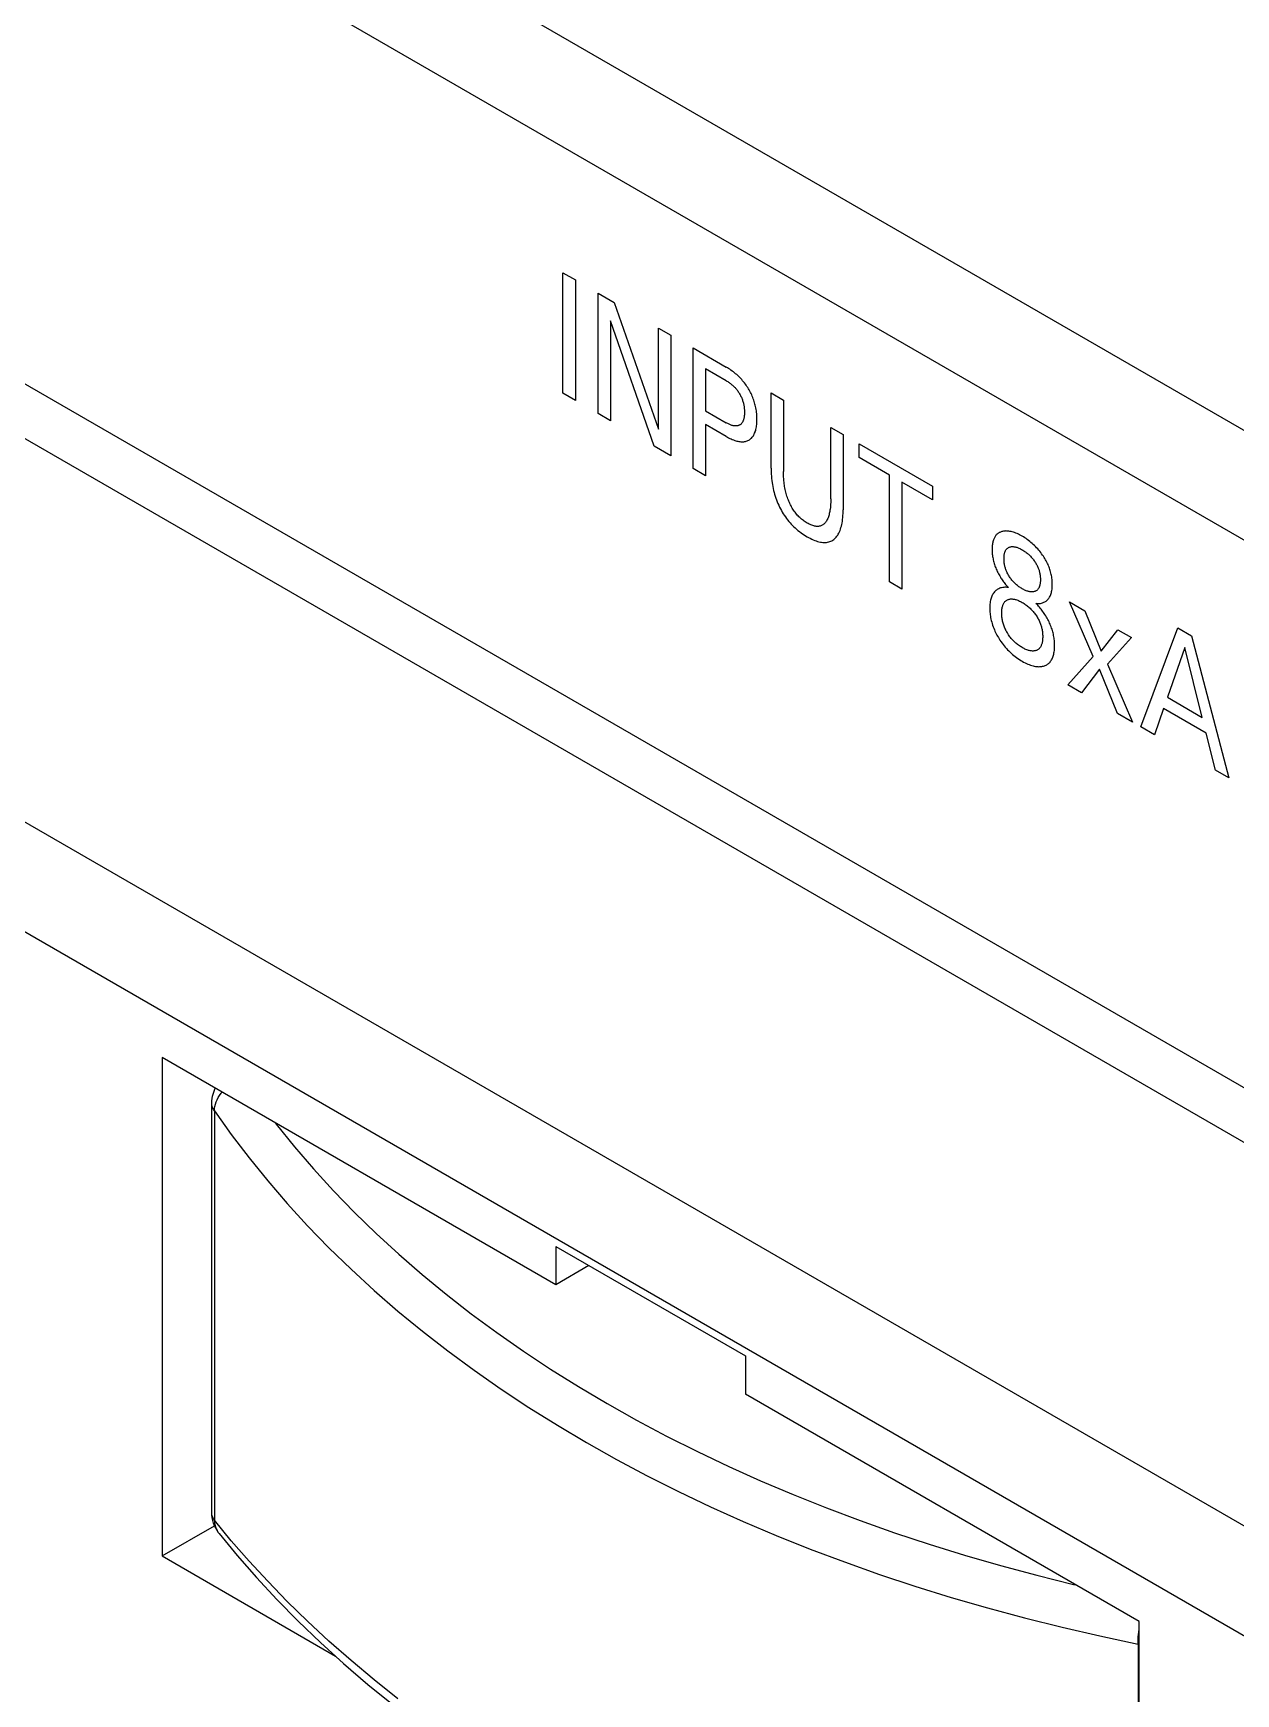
# Model space of a CAD drawing. Extents: x 0 to 420, y 0 to 297.
# Drawn here: x 195.14 to 213.07, y 154.25 to 179 of the extents above; entities that cross this region are included whole.
import ezdxf

# ---------------------------------------------------------------- set-up
doc = ezdxf.new("R2010")
doc.units = 0
doc.header["$LTSCALE"] = 23.1
doc.layers.add('40000_ISO', color=7, linetype='CONTINUOUS')

msp = doc.modelspace()

# ---------------------------------------------------------------- linework, layer by layer
at = {"layer": '40000_ISO', "color": 7, "linetype": 'CONTINUOUS'}
for p, q in [((220.716, 168.734), (171.572, 197.107)), ((220.009, 167.509), (170.865, 195.882)), ((220.009, 159.344), (170.865, 187.717)), ((219.656, 158.732), (170.511, 187.104)), ((165.562, 184.247), (214.706, 155.874)), ((164.855, 183.022), (213.999, 154.649)), ((203.038, 173.633), (203.038, 175.429)), ((203.038, 175.429), (203.224, 175.322)), ((203.224, 175.322), (203.224, 173.526)), ((203.563, 173.33), (203.563, 175.126)), ((203.563, 175.126), (203.804, 174.987)), ((203.804, 174.987), (204.465, 173.099)), ((203.747, 174.713), (203.747, 173.223)), ((204.4, 172.846), (203.747, 174.713)), ((204.465, 173.099), (204.465, 174.606)), ((204.465, 174.606), (204.649, 174.499)), ((204.649, 174.499), (204.649, 172.703)), ((204.981, 172.511), (204.981, 174.308)), ((204.981, 174.308), (205.473, 174.024)), ((205.491, 174.013), (205.473, 174.024)), ((205.166, 173.997), (205.166, 173.371)), ((205.473, 173.82), (205.166, 173.997)), ((205.473, 173.82), (205.484, 173.813)), ((205.484, 173.813), (205.495, 173.807)), ((205.509, 174.002), (205.491, 174.013)), ((205.495, 173.807), (205.505, 173.8)), ((205.505, 173.8), (205.516, 173.792)), ((205.527, 173.99), (205.509, 174.002)), ((205.516, 173.792), (205.527, 173.785)), ((205.544, 173.978), (205.527, 173.99)), ((205.527, 173.785), (205.538, 173.777)), ((205.538, 173.777), (205.548, 173.768)), ((205.562, 173.965), (205.544, 173.978)), ((205.548, 173.768), (205.558, 173.76)), ((205.58, 173.952), (205.562, 173.965)), ((205.598, 173.938), (205.58, 173.952)), ((205.613, 173.925), (205.598, 173.938)), ((205.629, 173.912), (205.613, 173.925)), ((205.645, 173.898), (205.629, 173.912)), ((205.66, 173.883), (205.645, 173.898)), ((205.675, 173.868), (205.66, 173.883)), ((205.69, 173.852), (205.675, 173.868)), ((205.705, 173.836), (205.69, 173.852)), ((205.718, 173.821), (205.705, 173.836)), ((205.732, 173.805), (205.718, 173.821)), ((205.745, 173.788), (205.732, 173.805)), ((205.758, 173.771), (205.745, 173.788)), ((205.77, 173.754), (205.758, 173.771)), ((203.224, 173.526), (203.038, 173.633)), ((205.558, 173.76), (205.567, 173.752)), ((205.567, 173.752), (205.577, 173.744)), ((205.577, 173.744), (205.586, 173.735)), ((205.586, 173.735), (205.595, 173.726)), ((205.595, 173.726), (205.604, 173.717)), ((205.604, 173.717), (205.613, 173.707)), ((205.613, 173.707), (205.621, 173.697)), ((205.621, 173.697), (205.629, 173.688)), ((205.629, 173.688), (205.637, 173.678)), ((205.637, 173.678), (205.644, 173.668)), ((205.644, 173.668), (205.652, 173.657)), ((205.652, 173.657), (205.659, 173.647)), ((205.659, 173.647), (205.666, 173.636)), ((205.666, 173.636), (205.673, 173.624)), ((205.673, 173.624), (205.68, 173.611)), ((205.68, 173.611), (205.687, 173.599)), ((205.687, 173.599), (205.693, 173.586)), ((205.693, 173.586), (205.699, 173.574)), ((205.699, 173.574), (205.705, 173.561)), ((205.705, 173.561), (205.71, 173.548)), ((205.71, 173.548), (205.714, 173.536)), ((205.714, 173.536), (205.718, 173.524)), ((205.718, 173.524), (205.722, 173.512)), ((205.782, 173.736), (205.77, 173.754)), ((205.794, 173.718), (205.782, 173.736)), ((205.805, 173.701), (205.794, 173.718)), ((205.816, 173.683), (205.805, 173.701)), ((205.826, 173.665), (205.816, 173.683)), ((205.836, 173.646), (205.826, 173.665)), ((205.845, 173.628), (205.836, 173.646)), ((205.854, 173.609), (205.845, 173.628)), ((205.862, 173.591), (205.854, 173.609)), ((205.87, 173.572), (205.862, 173.591)), ((205.877, 173.552), (205.87, 173.572)), ((205.884, 173.532), (205.877, 173.552)), ((205.891, 173.512), (205.884, 173.532)), ((206.141, 172.518), (206.141, 173.638)), ((206.141, 173.638), (206.327, 173.531)), ((206.327, 173.531), (206.327, 172.465)), ((203.747, 173.223), (203.563, 173.33)), ((205.166, 173.371), (205.473, 173.193)), ((205.722, 173.512), (205.726, 173.5)), ((205.726, 173.5), (205.729, 173.488)), ((205.729, 173.488), (205.732, 173.476)), ((205.732, 173.476), (205.734, 173.465)), ((205.734, 173.465), (205.736, 173.453)), ((205.736, 173.453), (205.739, 173.44)), ((205.739, 173.272), (205.737, 173.26)), ((205.739, 173.44), (205.74, 173.427)), ((205.741, 173.285), (205.739, 173.272)), ((205.74, 173.427), (205.742, 173.414)), ((205.743, 173.298), (205.741, 173.285)), ((205.742, 173.414), (205.743, 173.401)), ((205.743, 173.401), (205.744, 173.389)), ((205.744, 173.311), (205.743, 173.298)), ((205.744, 173.389), (205.745, 173.376)), ((205.745, 173.324), (205.744, 173.311)), ((205.745, 173.376), (205.745, 173.364)), ((205.745, 173.364), (205.745, 173.352)), ((205.745, 173.352), (205.745, 173.338)), ((205.745, 173.338), (205.745, 173.324)), ((205.897, 173.493), (205.891, 173.512)), ((205.902, 173.473), (205.897, 173.493)), ((205.907, 173.454), (205.902, 173.473)), ((205.911, 173.434), (205.907, 173.454)), ((205.915, 173.415), (205.911, 173.434)), ((205.919, 173.393), (205.915, 173.415)), ((205.922, 173.372), (205.919, 173.393)), ((205.925, 173.35), (205.922, 173.372)), ((205.927, 173.329), (205.925, 173.35)), ((205.928, 173.309), (205.927, 173.329)), ((205.93, 173.288), (205.928, 173.309)), ((205.93, 173.268), (205.93, 173.288)), ((205.166, 173.167), (205.166, 172.404)), ((205.473, 172.99), (205.166, 173.167)), ((205.484, 173.187), (205.473, 173.193)), ((205.495, 173.181), (205.484, 173.187)), ((205.506, 173.176), (205.495, 173.181)), ((205.516, 173.171), (205.506, 173.176)), ((205.527, 173.166), (205.516, 173.171)), ((205.538, 173.162), (205.527, 173.166)), ((205.549, 173.158), (205.538, 173.162)), ((205.558, 173.155), (205.549, 173.158)), ((205.568, 173.152), (205.558, 173.155)), ((205.577, 173.15), (205.568, 173.152)), ((205.587, 173.148), (205.577, 173.15)), ((205.596, 173.147), (205.587, 173.148)), ((205.605, 173.146), (205.596, 173.147)), ((205.614, 173.146), (205.605, 173.146)), ((205.622, 173.146), (205.614, 173.146)), ((205.63, 173.146), (205.622, 173.146)), ((205.637, 173.148), (205.63, 173.146)), ((205.645, 173.149), (205.637, 173.148)), ((205.652, 173.151), (205.645, 173.149)), ((205.66, 173.154), (205.652, 173.151)), ((205.667, 173.157), (205.66, 173.154)), ((205.674, 173.161), (205.667, 173.157)), ((205.681, 173.165), (205.674, 173.161)), ((205.687, 173.17), (205.681, 173.165)), ((205.694, 173.175), (205.687, 173.17)), ((205.7, 173.181), (205.694, 173.175)), ((205.705, 173.188), (205.7, 173.181)), ((205.71, 173.195), (205.705, 173.188)), ((205.715, 173.202), (205.71, 173.195)), ((205.719, 173.209), (205.715, 173.202)), ((205.722, 173.217), (205.719, 173.209)), ((205.726, 173.225), (205.722, 173.217)), ((205.729, 173.233), (205.726, 173.225)), ((205.732, 173.242), (205.729, 173.233)), ((205.734, 173.251), (205.732, 173.242)), ((205.737, 173.26), (205.734, 173.251)), ((205.891, 173.024), (205.897, 173.037)), ((205.897, 173.037), (205.903, 173.051)), ((205.903, 173.051), (205.907, 173.065)), ((205.907, 173.065), (205.912, 173.08)), ((205.912, 173.08), (205.915, 173.095)), ((205.915, 173.095), (205.919, 173.113)), ((205.919, 173.113), (205.922, 173.131)), ((205.922, 173.131), (205.925, 173.15)), ((205.925, 173.15), (205.927, 173.169)), ((205.927, 173.169), (205.928, 173.188)), ((205.928, 173.188), (205.93, 173.207)), ((205.93, 173.248), (205.93, 173.268)), ((205.93, 173.227), (205.93, 173.248)), ((205.93, 173.207), (205.93, 173.227)), ((207.032, 172.058), (207.032, 173.124)), ((207.032, 173.124), (207.216, 173.017)), ((204.649, 172.703), (204.4, 172.846)), ((205.473, 172.99), (205.491, 172.98)), ((205.491, 172.98), (205.509, 172.97)), ((205.509, 172.97), (205.527, 172.961)), ((205.527, 172.961), (205.545, 172.952)), ((205.545, 172.952), (205.563, 172.944)), ((205.563, 172.944), (205.581, 172.937)), ((205.581, 172.937), (205.599, 172.931)), ((205.599, 172.931), (205.615, 172.925)), ((205.615, 172.925), (205.631, 172.921)), ((205.631, 172.921), (205.646, 172.917)), ((205.646, 172.917), (205.662, 172.914)), ((205.662, 172.914), (205.677, 172.912)), ((205.677, 172.912), (205.692, 172.91)), ((205.692, 172.91), (205.707, 172.91)), ((205.707, 172.91), (205.721, 172.91)), ((205.721, 172.91), (205.734, 172.911)), ((205.734, 172.911), (205.747, 172.912)), ((205.747, 172.912), (205.76, 172.915)), ((205.76, 172.915), (205.772, 172.918)), ((205.772, 172.918), (205.784, 172.922)), ((205.784, 172.922), (205.796, 172.927)), ((205.796, 172.927), (205.808, 172.933)), ((205.808, 172.933), (205.82, 172.94)), ((205.82, 172.94), (205.832, 172.948)), ((205.832, 172.948), (205.842, 172.957)), ((205.842, 172.957), (205.852, 172.966)), ((205.852, 172.966), (205.862, 172.977)), ((205.862, 172.977), (205.871, 172.988)), ((205.871, 172.988), (205.878, 173)), ((205.878, 173), (205.885, 173.012)), ((205.885, 173.012), (205.891, 173.024)), ((207.216, 173.017), (207.216, 171.898)), ((207.455, 172.676), (207.455, 172.879)), ((207.455, 172.879), (208.547, 172.249)), ((207.908, 172.414), (207.455, 172.676)), ((205.166, 172.404), (204.981, 172.511)), ((206.141, 172.518), (206.142, 172.488)), ((206.142, 172.488), (206.143, 172.458)), ((206.143, 172.458), (206.144, 172.427)), ((206.144, 172.427), (206.146, 172.396)), ((206.146, 172.396), (206.149, 172.364)), ((206.149, 172.364), (206.153, 172.332)), ((206.153, 172.332), (206.157, 172.3)), ((206.157, 172.3), (206.162, 172.272)), ((206.327, 172.439), (206.327, 172.465)), ((206.327, 172.413), (206.327, 172.439)), ((206.329, 172.386), (206.327, 172.413)), ((206.33, 172.359), (206.329, 172.386)), ((206.333, 172.332), (206.33, 172.359)), ((206.335, 172.305), (206.333, 172.332)), ((206.338, 172.284), (206.335, 172.305)), ((206.341, 172.264), (206.338, 172.284)), ((207.908, 170.821), (207.908, 172.414)), ((208.093, 172.307), (208.093, 170.714)), ((208.547, 172.045), (208.093, 172.307)), ((206.162, 172.272), (206.167, 172.243)), ((206.167, 172.243), (206.173, 172.214)), ((206.173, 172.214), (206.179, 172.185)), ((206.179, 172.185), (206.187, 172.156)), ((206.187, 172.156), (206.195, 172.127)), ((206.195, 172.127), (206.204, 172.097)), ((206.204, 172.097), (206.213, 172.071)), ((206.213, 172.071), (206.223, 172.044)), ((206.223, 172.044), (206.233, 172.017)), ((206.344, 172.243), (206.341, 172.264)), ((206.348, 172.222), (206.344, 172.243)), ((206.352, 172.2), (206.348, 172.222)), ((206.357, 172.179), (206.352, 172.2)), ((206.362, 172.158), (206.357, 172.179)), ((206.367, 172.138), (206.362, 172.158)), ((206.373, 172.119), (206.367, 172.138)), ((206.379, 172.1), (206.373, 172.119)), ((206.385, 172.081), (206.379, 172.1)), ((206.392, 172.061), (206.385, 172.081)), ((206.399, 172.042), (206.392, 172.061)), ((206.407, 172.023), (206.399, 172.042)), ((207.032, 172.058), (207.031, 172.032)), ((208.547, 172.249), (208.547, 172.045)), ((206.233, 172.017), (206.244, 171.99)), ((206.244, 171.99), (206.256, 171.964)), ((206.256, 171.964), (206.269, 171.937)), ((206.269, 171.937), (206.282, 171.911)), ((206.282, 171.911), (206.295, 171.886)), ((206.295, 171.886), (206.309, 171.862)), ((206.309, 171.862), (206.324, 171.837)), ((206.324, 171.837), (206.339, 171.814)), ((206.339, 171.814), (206.355, 171.791)), ((206.355, 171.791), (206.372, 171.768)), ((206.414, 172.005), (206.407, 172.023)), ((206.422, 171.988), (206.414, 172.005)), ((206.431, 171.971), (206.422, 171.988)), ((206.439, 171.954), (206.431, 171.971)), ((206.448, 171.938), (206.439, 171.954)), ((206.458, 171.921), (206.448, 171.938)), ((206.468, 171.905), (206.458, 171.921)), ((206.478, 171.889), (206.468, 171.905)), ((206.488, 171.874), (206.478, 171.889)), ((206.499, 171.86), (206.488, 171.874)), ((206.51, 171.845), (206.499, 171.86)), ((206.521, 171.832), (206.51, 171.845)), ((206.533, 171.818), (206.521, 171.832)), ((206.544, 171.805), (206.533, 171.818)), ((206.556, 171.793), (206.544, 171.805)), ((206.569, 171.781), (206.556, 171.793)), ((206.996, 171.791), (206.991, 171.778)), ((207.001, 171.807), (206.996, 171.791)), ((207.006, 171.822), (207.001, 171.807)), ((207.01, 171.839), (207.006, 171.822)), ((207.014, 171.856), (207.01, 171.839)), ((207.017, 171.873), (207.014, 171.856)), ((207.02, 171.89), (207.017, 171.873)), ((207.023, 171.908), (207.02, 171.89)), ((207.026, 171.932), (207.023, 171.908)), ((207.028, 171.956), (207.026, 171.932)), ((207.029, 171.981), (207.028, 171.956)), ((207.031, 172.007), (207.029, 171.981)), ((207.031, 172.032), (207.031, 172.007)), ((207.211, 171.781), (207.213, 171.81)), ((207.213, 171.81), (207.215, 171.839)), ((207.215, 171.868), (207.216, 171.898)), ((207.215, 171.839), (207.215, 171.868)), ((206.372, 171.768), (206.388, 171.746)), ((206.388, 171.746), (206.406, 171.724)), ((206.406, 171.724), (206.424, 171.703)), ((206.424, 171.703), (206.443, 171.682)), ((206.443, 171.682), (206.462, 171.662)), ((206.462, 171.662), (206.481, 171.643)), ((206.481, 171.643), (206.501, 171.625)), ((206.501, 171.625), (206.521, 171.607)), ((206.521, 171.607), (206.543, 171.589)), ((206.543, 171.589), (206.565, 171.571)), ((206.565, 171.571), (206.588, 171.554)), ((206.582, 171.769), (206.569, 171.781)), ((206.596, 171.757), (206.582, 171.769)), ((206.588, 171.554), (206.61, 171.538)), ((206.609, 171.746), (206.596, 171.757)), ((206.623, 171.735), (206.609, 171.746)), ((206.637, 171.725), (206.623, 171.735)), ((206.651, 171.716), (206.637, 171.725)), ((206.665, 171.707), (206.651, 171.716)), ((206.679, 171.699), (206.665, 171.707)), ((206.694, 171.691), (206.679, 171.699)), ((206.708, 171.683), (206.694, 171.691)), ((206.722, 171.677), (206.708, 171.683)), ((206.736, 171.67), (206.722, 171.677)), ((206.75, 171.665), (206.736, 171.67)), ((206.764, 171.66), (206.75, 171.665)), ((206.777, 171.656), (206.764, 171.66)), ((206.791, 171.653), (206.777, 171.656)), ((206.803, 171.651), (206.791, 171.653)), ((206.815, 171.649), (206.803, 171.651)), ((206.827, 171.648), (206.815, 171.649)), ((206.838, 171.648), (206.827, 171.648)), ((206.85, 171.649), (206.838, 171.648)), ((206.861, 171.651), (206.85, 171.649)), ((206.871, 171.653), (206.861, 171.651)), ((206.882, 171.656), (206.871, 171.653)), ((206.892, 171.66), (206.882, 171.656)), ((206.902, 171.665), (206.892, 171.66)), ((206.911, 171.67), (206.902, 171.665)), ((206.92, 171.677), (206.911, 171.67)), ((206.929, 171.684), (206.92, 171.677)), ((206.937, 171.691), (206.929, 171.684)), ((206.945, 171.699), (206.937, 171.691)), ((206.952, 171.708), (206.945, 171.699)), ((206.96, 171.718), (206.952, 171.708)), ((206.967, 171.729), (206.96, 171.718)), ((206.974, 171.741), (206.967, 171.729)), ((206.98, 171.753), (206.974, 171.741)), ((206.986, 171.765), (206.98, 171.753)), ((206.991, 171.778), (206.986, 171.765)), ((207.144, 171.533), (207.153, 171.549)), ((207.153, 171.549), (207.162, 171.568)), ((207.162, 171.568), (207.17, 171.588)), ((207.17, 171.588), (207.178, 171.609)), ((207.178, 171.609), (207.184, 171.63)), ((207.184, 171.63), (207.19, 171.652)), ((207.19, 171.652), (207.196, 171.675)), ((207.196, 171.675), (207.2, 171.698)), ((207.2, 171.698), (207.204, 171.725)), ((207.204, 171.725), (207.208, 171.753)), ((207.208, 171.753), (207.211, 171.781)), ((209.524, 171.544), (209.516, 171.538)), ((209.533, 171.55), (209.524, 171.544)), ((209.542, 171.556), (209.533, 171.55)), ((209.551, 171.56), (209.542, 171.556)), ((209.561, 171.565), (209.551, 171.56)), ((209.571, 171.568), (209.561, 171.565)), ((209.581, 171.571), (209.571, 171.568)), ((209.593, 171.575), (209.581, 171.571)), ((209.605, 171.577), (209.593, 171.575)), ((209.618, 171.579), (209.605, 171.577)), ((209.63, 171.58), (209.618, 171.579)), ((209.643, 171.581), (209.63, 171.58)), ((209.656, 171.58), (209.643, 171.581)), ((209.67, 171.58), (209.656, 171.58)), ((209.686, 171.578), (209.67, 171.58)), ((209.703, 171.575), (209.686, 171.578)), ((209.72, 171.572), (209.703, 171.575)), ((209.737, 171.568), (209.72, 171.572)), ((209.754, 171.563), (209.737, 171.568)), ((209.771, 171.557), (209.754, 171.563)), ((209.79, 171.55), (209.771, 171.557)), ((209.809, 171.542), (209.79, 171.55)), ((209.828, 171.533), (209.809, 171.542)), ((206.61, 171.538), (206.633, 171.523)), ((206.633, 171.523), (206.656, 171.509)), ((206.656, 171.509), (206.679, 171.495)), ((206.679, 171.495), (206.701, 171.483)), ((206.701, 171.483), (206.724, 171.471)), ((206.724, 171.471), (206.747, 171.46)), ((206.747, 171.46), (206.769, 171.449)), ((206.769, 171.449), (206.792, 171.44)), ((206.792, 171.44), (206.814, 171.432)), ((206.814, 171.432), (206.836, 171.425)), ((206.836, 171.425), (206.856, 171.42)), ((206.856, 171.42), (206.876, 171.416)), ((206.876, 171.416), (206.895, 171.412)), ((206.895, 171.412), (206.914, 171.41)), ((206.914, 171.41), (206.933, 171.409)), ((206.933, 171.409), (206.951, 171.409)), ((206.951, 171.409), (206.969, 171.411)), ((206.969, 171.411), (206.985, 171.413)), ((206.985, 171.413), (207.002, 171.417)), ((207.002, 171.417), (207.018, 171.422)), ((207.018, 171.422), (207.033, 171.428)), ((207.033, 171.428), (207.048, 171.435)), ((207.048, 171.435), (207.062, 171.444)), ((207.062, 171.444), (207.075, 171.453)), ((207.075, 171.453), (207.088, 171.464)), ((207.088, 171.464), (207.101, 171.476)), ((207.101, 171.476), (207.113, 171.489)), ((207.113, 171.489), (207.124, 171.502)), ((207.124, 171.502), (207.135, 171.517)), ((207.135, 171.517), (207.144, 171.533)), ((209.437, 171.335), (209.436, 171.319)), ((209.436, 171.319), (209.436, 171.304)), ((209.436, 171.304), (209.436, 171.287)), ((209.438, 171.35), (209.437, 171.335)), ((209.439, 171.365), (209.438, 171.35)), ((209.441, 171.379), (209.439, 171.365)), ((209.443, 171.394), (209.441, 171.379)), ((209.446, 171.408), (209.443, 171.394)), ((209.449, 171.421), (209.446, 171.408)), ((209.452, 171.434), (209.449, 171.421)), ((209.456, 171.446), (209.452, 171.434)), ((209.46, 171.457), (209.456, 171.446)), ((209.465, 171.468), (209.46, 171.457)), ((209.47, 171.478), (209.465, 171.468)), ((209.475, 171.488), (209.47, 171.478)), ((209.481, 171.498), (209.475, 171.488)), ((209.487, 171.507), (209.481, 171.498)), ((209.494, 171.516), (209.487, 171.507)), ((209.501, 171.523), (209.494, 171.516)), ((209.508, 171.531), (209.501, 171.523)), ((209.516, 171.538), (209.508, 171.531)), ((209.638, 171.291), (209.642, 171.297)), ((209.642, 171.297), (209.647, 171.304)), ((209.647, 171.304), (209.651, 171.309)), ((209.651, 171.309), (209.657, 171.316)), ((209.657, 171.316), (209.663, 171.321)), ((209.663, 171.321), (209.669, 171.326)), ((209.669, 171.326), (209.676, 171.331)), ((209.676, 171.331), (209.683, 171.335)), ((209.683, 171.335), (209.69, 171.338)), ((209.69, 171.338), (209.698, 171.341)), ((209.698, 171.341), (209.706, 171.343)), ((209.706, 171.343), (209.715, 171.345)), ((209.715, 171.345), (209.724, 171.347)), ((209.724, 171.347), (209.733, 171.347)), ((209.733, 171.347), (209.742, 171.347)), ((209.742, 171.347), (209.751, 171.347)), ((209.751, 171.347), (209.761, 171.346)), ((209.761, 171.346), (209.771, 171.345)), ((209.771, 171.345), (209.782, 171.342)), ((209.782, 171.342), (209.792, 171.34)), ((209.792, 171.34), (209.803, 171.337)), ((209.803, 171.337), (209.814, 171.333)), ((209.814, 171.333), (209.825, 171.329)), ((209.825, 171.329), (209.837, 171.324)), ((209.847, 171.524), (209.828, 171.533)), ((209.837, 171.324), (209.849, 171.318)), ((209.866, 171.514), (209.847, 171.524)), ((209.849, 171.318), (209.861, 171.312)), ((209.861, 171.312), (209.873, 171.306)), ((209.885, 171.503), (209.866, 171.514)), ((209.873, 171.306), (209.885, 171.299)), ((209.904, 171.492), (209.885, 171.503)), ((209.885, 171.299), (209.897, 171.292)), ((209.897, 171.292), (209.909, 171.285)), ((209.923, 171.48), (209.904, 171.492)), ((209.942, 171.467), (209.923, 171.48)), ((209.961, 171.454), (209.942, 171.467)), ((209.98, 171.44), (209.961, 171.454)), ((209.999, 171.425), (209.98, 171.44)), ((210.016, 171.411), (209.999, 171.425)), ((210.034, 171.396), (210.016, 171.411)), ((210.051, 171.381), (210.034, 171.396)), ((210.067, 171.365), (210.051, 171.381)), ((210.084, 171.348), (210.067, 171.365)), ((210.1, 171.331), (210.084, 171.348)), ((210.116, 171.314), (210.1, 171.331)), ((210.131, 171.296), (210.116, 171.314)), ((210.146, 171.278), (210.131, 171.296)), ((209.436, 171.287), (209.437, 171.27)), ((209.437, 171.27), (209.438, 171.253)), ((209.438, 171.253), (209.439, 171.236)), ((209.439, 171.236), (209.441, 171.219)), ((209.441, 171.219), (209.444, 171.201)), ((209.444, 171.201), (209.447, 171.183)), ((209.447, 171.183), (209.45, 171.165)), ((209.45, 171.165), (209.454, 171.149)), ((209.454, 171.149), (209.458, 171.132)), ((209.458, 171.132), (209.462, 171.115)), ((209.462, 171.115), (209.467, 171.097)), ((209.467, 171.097), (209.472, 171.08)), ((209.472, 171.08), (209.478, 171.063)), ((209.478, 171.063), (209.484, 171.046)), ((209.484, 171.046), (209.491, 171.029)), ((209.614, 171.194), (209.615, 171.206)), ((209.614, 171.181), (209.614, 171.194)), ((209.614, 171.168), (209.614, 171.181)), ((209.614, 171.155), (209.614, 171.168)), ((209.614, 171.142), (209.614, 171.155)), ((209.615, 171.128), (209.614, 171.142)), ((209.615, 171.206), (209.617, 171.218)), ((209.616, 171.115), (209.615, 171.128)), ((209.618, 171.101), (209.616, 171.115)), ((209.617, 171.218), (209.618, 171.23)), ((209.618, 171.23), (209.62, 171.241)), ((209.62, 171.087), (209.618, 171.101)), ((209.62, 171.241), (209.623, 171.252)), ((209.623, 171.073), (209.62, 171.087)), ((209.623, 171.252), (209.625, 171.26)), ((209.625, 171.062), (209.623, 171.073)), ((209.625, 171.26), (209.628, 171.268)), ((209.628, 171.05), (209.625, 171.062)), ((209.628, 171.268), (209.631, 171.276)), ((209.631, 171.039), (209.628, 171.05)), ((209.631, 171.276), (209.635, 171.283)), ((209.635, 171.283), (209.638, 171.291)), ((209.909, 171.285), (209.921, 171.277)), ((209.921, 171.277), (209.933, 171.268)), ((209.933, 171.268), (209.945, 171.26)), ((209.945, 171.26), (209.957, 171.251)), ((209.957, 171.251), (209.967, 171.242)), ((209.967, 171.242), (209.978, 171.233)), ((209.978, 171.233), (209.988, 171.223)), ((209.988, 171.223), (209.999, 171.213)), ((209.999, 171.213), (210.009, 171.203)), ((210.009, 171.203), (210.019, 171.192)), ((210.019, 171.192), (210.028, 171.182)), ((210.028, 171.182), (210.038, 171.171)), ((210.038, 171.171), (210.047, 171.16)), ((210.047, 171.16), (210.055, 171.149)), ((210.055, 171.149), (210.064, 171.137)), ((210.064, 171.137), (210.072, 171.125)), ((210.072, 171.125), (210.074, 171.123)), ((210.074, 171.123), (210.081, 171.111)), ((210.081, 171.111), (210.088, 171.1)), ((210.088, 171.1), (210.095, 171.088)), ((210.095, 171.088), (210.101, 171.076)), ((210.101, 171.076), (210.108, 171.064)), ((210.108, 171.064), (210.114, 171.052)), ((210.114, 171.052), (210.119, 171.039)), ((210.161, 171.259), (210.146, 171.278)), ((210.175, 171.24), (210.161, 171.259)), ((210.189, 171.22), (210.175, 171.24)), ((210.201, 171.204), (210.189, 171.22)), ((210.212, 171.187), (210.201, 171.204)), ((210.222, 171.169), (210.212, 171.187)), ((210.233, 171.152), (210.222, 171.169)), ((210.243, 171.134), (210.233, 171.152)), ((210.252, 171.116), (210.243, 171.134)), ((210.261, 171.098), (210.252, 171.116)), ((210.27, 171.079), (210.261, 171.098)), ((210.277, 171.061), (210.27, 171.079)), ((210.285, 171.043), (210.277, 171.061)), ((208.093, 170.714), (207.908, 170.821)), ((209.491, 171.029), (209.498, 171.011)), ((209.498, 171.011), (209.506, 170.994)), ((209.506, 170.994), (209.514, 170.977)), ((209.514, 170.977), (209.523, 170.96)), ((209.523, 170.96), (209.531, 170.943)), ((209.531, 170.943), (209.541, 170.926)), ((209.541, 170.926), (209.55, 170.91)), ((209.55, 170.91), (209.56, 170.894)), ((209.56, 170.894), (209.569, 170.879)), ((209.569, 170.879), (209.578, 170.865)), ((209.578, 170.865), (209.588, 170.851)), ((209.588, 170.851), (209.598, 170.837)), ((209.598, 170.837), (209.607, 170.823)), ((209.607, 170.823), (209.617, 170.81)), ((209.617, 170.81), (209.628, 170.797)), ((209.628, 170.797), (209.638, 170.785)), ((209.634, 171.028), (209.631, 171.039)), ((209.638, 171.016), (209.634, 171.028)), ((209.642, 171.005), (209.638, 171.016)), ((209.646, 170.993), (209.642, 171.005)), ((209.651, 170.982), (209.646, 170.993)), ((209.656, 170.969), (209.651, 170.982)), ((209.662, 170.957), (209.656, 170.969)), ((209.669, 170.944), (209.662, 170.957)), ((209.675, 170.932), (209.669, 170.944)), ((209.682, 170.92), (209.675, 170.932)), ((209.69, 170.908), (209.682, 170.92)), ((209.697, 170.896), (209.69, 170.908)), ((209.705, 170.884), (209.697, 170.896)), ((209.714, 170.872), (209.705, 170.884)), ((209.723, 170.86), (209.714, 170.872)), ((209.732, 170.849), (209.723, 170.86)), ((209.741, 170.838), (209.732, 170.849)), ((209.75, 170.827), (209.741, 170.838)), ((209.76, 170.816), (209.75, 170.827)), ((209.771, 170.806), (209.76, 170.816)), ((209.781, 170.796), (209.771, 170.806)), ((210.119, 171.039), (210.124, 171.028)), ((210.124, 171.028), (210.128, 171.017)), ((210.128, 171.017), (210.132, 171.006)), ((210.132, 171.006), (210.136, 170.994)), ((210.136, 170.994), (210.139, 170.983)), ((210.139, 170.983), (210.142, 170.972)), ((210.142, 170.972), (210.145, 170.96)), ((210.145, 170.96), (210.147, 170.949)), ((210.147, 170.949), (210.15, 170.935)), ((210.15, 170.935), (210.152, 170.921)), ((210.152, 170.921), (210.154, 170.908)), ((210.154, 170.805), (210.152, 170.793)), ((210.154, 170.908), (210.155, 170.894)), ((210.155, 170.817), (210.154, 170.805)), ((210.155, 170.894), (210.156, 170.881)), ((210.156, 170.829), (210.155, 170.817)), ((210.156, 170.881), (210.156, 170.868)), ((210.156, 170.868), (210.157, 170.855)), ((210.157, 170.855), (210.156, 170.842)), ((210.156, 170.842), (210.156, 170.829)), ((210.292, 171.025), (210.285, 171.043)), ((210.298, 171.007), (210.292, 171.025)), ((210.304, 170.989), (210.298, 171.007)), ((210.309, 170.971), (210.304, 170.989)), ((210.314, 170.952), (210.309, 170.971)), ((210.318, 170.934), (210.314, 170.952)), ((210.322, 170.915), (210.318, 170.934)), ((210.325, 170.896), (210.322, 170.915)), ((210.328, 170.877), (210.325, 170.896)), ((210.33, 170.858), (210.328, 170.877)), ((210.332, 170.84), (210.33, 170.858)), ((210.333, 170.821), (210.332, 170.84)), ((210.334, 170.803), (210.333, 170.821)), ((210.334, 170.785), (210.334, 170.803)), ((209.417, 170.564), (209.413, 170.547)), ((209.422, 170.58), (209.417, 170.564)), ((209.427, 170.595), (209.422, 170.58)), ((209.433, 170.609), (209.427, 170.595)), ((209.439, 170.623), (209.433, 170.609)), ((209.446, 170.636), (209.439, 170.623)), ((209.454, 170.649), (209.446, 170.636)), ((209.462, 170.66), (209.454, 170.649)), ((209.471, 170.671), (209.462, 170.66)), ((209.48, 170.681), (209.471, 170.671)), ((209.49, 170.691), (209.48, 170.681)), ((209.501, 170.699), (209.49, 170.691)), ((209.512, 170.707), (209.501, 170.699)), ((209.524, 170.714), (209.512, 170.707)), ((209.536, 170.72), (209.524, 170.714)), ((209.55, 170.726), (209.536, 170.72)), ((209.564, 170.731), (209.55, 170.726)), ((209.579, 170.735), (209.564, 170.731)), ((209.595, 170.738), (209.579, 170.735)), ((209.611, 170.74), (209.595, 170.738)), ((209.628, 170.741), (209.611, 170.74)), ((209.645, 170.741), (209.628, 170.741)), ((209.638, 170.785), (209.648, 170.772)), ((209.663, 170.74), (209.645, 170.741)), ((209.648, 170.772), (209.659, 170.76)), ((209.649, 170.545), (209.657, 170.55)), ((209.657, 170.55), (209.666, 170.554)), ((209.659, 170.76), (209.67, 170.749)), ((209.681, 170.737), (209.663, 170.74)), ((209.666, 170.554), (209.674, 170.558)), ((209.67, 170.749), (209.681, 170.737)), ((209.674, 170.558), (209.683, 170.561)), ((209.683, 170.561), (209.693, 170.564)), ((209.693, 170.564), (209.703, 170.565)), ((209.703, 170.565), (209.713, 170.567)), ((209.713, 170.567), (209.724, 170.567)), ((209.724, 170.567), (209.734, 170.567)), ((209.734, 170.567), (209.745, 170.566)), ((209.745, 170.566), (209.757, 170.565)), ((209.757, 170.565), (209.769, 170.563)), ((209.769, 170.563), (209.78, 170.56)), ((209.78, 170.56), (209.792, 170.557)), ((209.792, 170.786), (209.781, 170.796)), ((209.802, 170.777), (209.792, 170.786)), ((209.792, 170.557), (209.805, 170.553)), ((209.813, 170.768), (209.802, 170.777)), ((209.805, 170.553), (209.818, 170.548)), ((209.825, 170.759), (209.813, 170.768)), ((209.837, 170.75), (209.825, 170.759)), ((209.849, 170.741), (209.837, 170.75)), ((209.861, 170.733), (209.849, 170.741)), ((209.873, 170.726), (209.861, 170.733)), ((209.885, 170.719), (209.873, 170.726)), ((209.897, 170.712), (209.885, 170.719)), ((209.909, 170.706), (209.897, 170.712)), ((209.921, 170.7), (209.909, 170.706)), ((209.933, 170.694), (209.921, 170.7)), ((209.945, 170.689), (209.933, 170.694)), ((209.957, 170.685), (209.945, 170.689)), ((209.968, 170.681), (209.957, 170.685)), ((209.979, 170.678), (209.968, 170.681)), ((209.989, 170.676), (209.979, 170.678)), ((209.999, 170.674), (209.989, 170.676)), ((210.01, 170.672), (209.999, 170.674)), ((210.02, 170.671), (210.01, 170.672)), ((210.029, 170.671), (210.02, 170.671)), ((210.038, 170.672), (210.029, 170.671)), ((210.047, 170.673), (210.038, 170.672)), ((210.056, 170.674), (210.047, 170.673)), ((210.065, 170.676), (210.056, 170.674)), ((210.073, 170.679), (210.065, 170.676)), ((210.081, 170.682), (210.073, 170.679)), ((210.088, 170.686), (210.081, 170.682)), ((210.095, 170.69), (210.088, 170.686)), ((210.102, 170.694), (210.095, 170.69)), ((210.108, 170.7), (210.102, 170.694)), ((210.114, 170.705), (210.108, 170.7)), ((210.119, 170.712), (210.114, 170.705)), ((210.124, 170.718), (210.119, 170.712)), ((210.128, 170.724), (210.124, 170.718)), ((210.132, 170.731), (210.128, 170.724)), ((210.136, 170.738), (210.132, 170.731)), ((210.139, 170.746), (210.136, 170.738)), ((210.142, 170.754), (210.139, 170.746)), ((210.145, 170.762), (210.142, 170.754)), ((210.147, 170.77), (210.145, 170.762)), ((210.15, 170.781), (210.147, 170.77)), ((210.152, 170.793), (210.15, 170.781)), ((210.252, 170.544), (210.262, 170.553)), ((210.262, 170.553), (210.271, 170.563)), ((210.271, 170.563), (210.279, 170.573)), ((210.279, 170.573), (210.287, 170.584)), ((210.287, 170.584), (210.294, 170.595)), ((210.294, 170.595), (210.3, 170.607)), ((210.3, 170.607), (210.306, 170.62)), ((210.306, 170.62), (210.311, 170.634)), ((210.311, 170.634), (210.316, 170.648)), ((210.316, 170.648), (210.32, 170.662)), ((210.32, 170.662), (210.324, 170.678)), ((210.324, 170.678), (210.327, 170.695)), ((210.327, 170.695), (210.33, 170.712)), ((210.33, 170.712), (210.332, 170.73)), ((210.332, 170.73), (210.333, 170.748)), ((210.333, 170.748), (210.334, 170.767)), ((210.334, 170.767), (210.334, 170.785)), ((209.404, 170.472), (209.403, 170.452)), ((209.403, 170.452), (209.403, 170.432)), ((209.403, 170.432), (209.403, 170.412)), ((209.403, 170.412), (209.403, 170.392)), ((209.403, 170.392), (209.405, 170.372)), ((209.405, 170.491), (209.404, 170.472)), ((209.407, 170.51), (209.405, 170.491)), ((209.405, 170.372), (209.406, 170.352)), ((209.406, 170.352), (209.409, 170.331)), ((209.41, 170.529), (209.407, 170.51)), ((209.409, 170.331), (209.412, 170.31)), ((209.413, 170.547), (209.41, 170.529)), ((209.412, 170.31), (209.415, 170.289)), ((209.58, 170.373), (209.581, 170.388)), ((209.58, 170.359), (209.58, 170.373)), ((209.58, 170.344), (209.58, 170.359)), ((209.581, 170.329), (209.58, 170.344)), ((209.581, 170.388), (209.582, 170.402)), ((209.582, 170.313), (209.581, 170.329)), ((209.582, 170.402), (209.583, 170.415)), ((209.583, 170.298), (209.582, 170.313)), ((209.583, 170.415), (209.585, 170.428)), ((209.585, 170.428), (209.588, 170.441)), ((209.588, 170.441), (209.591, 170.454)), ((209.591, 170.454), (209.594, 170.465)), ((209.594, 170.465), (209.597, 170.475)), ((209.597, 170.475), (209.601, 170.485)), ((209.601, 170.485), (209.606, 170.495)), ((209.606, 170.495), (209.611, 170.504)), ((209.611, 170.504), (209.616, 170.512)), ((209.616, 170.512), (209.622, 170.52)), ((209.622, 170.52), (209.628, 170.527)), ((209.628, 170.527), (209.635, 170.534)), ((209.635, 170.534), (209.642, 170.54)), ((209.642, 170.54), (209.649, 170.545)), ((209.818, 170.548), (209.831, 170.542)), ((209.831, 170.542), (209.845, 170.536)), ((209.845, 170.536), (209.858, 170.53)), ((209.858, 170.53), (209.872, 170.523)), ((209.872, 170.523), (209.885, 170.515)), ((209.885, 170.515), (209.899, 170.507)), ((209.899, 170.507), (209.912, 170.498)), ((209.912, 170.498), (209.926, 170.489)), ((209.926, 170.489), (209.939, 170.48)), ((209.939, 170.48), (209.953, 170.47)), ((209.953, 170.47), (209.966, 170.459)), ((209.966, 170.459), (209.978, 170.449)), ((209.978, 170.449), (209.99, 170.439)), ((209.99, 170.439), (210.002, 170.428)), ((210.002, 170.428), (210.014, 170.416)), ((210.014, 170.416), (210.025, 170.405)), ((210.025, 170.405), (210.037, 170.392)), ((210.037, 170.392), (210.048, 170.38)), ((210.048, 170.38), (210.058, 170.367)), ((210.058, 170.367), (210.068, 170.355)), ((210.068, 170.355), (210.078, 170.341)), ((210.078, 170.341), (210.088, 170.328)), ((210.088, 170.328), (210.097, 170.314)), ((210.103, 170.487), (210.089, 170.5)), ((210.089, 170.5), (210.104, 170.499)), ((210.097, 170.314), (210.106, 170.3)), ((210.116, 170.473), (210.103, 170.487)), ((210.104, 170.499), (210.119, 170.498)), ((210.129, 170.459), (210.116, 170.473)), ((210.119, 170.498), (210.133, 170.498)), ((210.141, 170.444), (210.129, 170.459)), ((210.133, 170.498), (210.146, 170.499)), ((210.154, 170.429), (210.141, 170.444)), ((210.146, 170.499), (210.16, 170.501)), ((210.166, 170.414), (210.154, 170.429)), ((210.16, 170.501), (210.173, 170.504)), ((210.178, 170.399), (210.166, 170.414)), ((210.173, 170.504), (210.186, 170.507)), ((210.19, 170.383), (210.178, 170.399)), ((210.186, 170.507), (210.198, 170.512)), ((210.202, 170.366), (210.19, 170.383)), ((210.198, 170.512), (210.21, 170.517)), ((210.213, 170.35), (210.202, 170.366)), ((210.21, 170.517), (210.221, 170.523)), ((210.224, 170.333), (210.213, 170.35)), ((210.221, 170.523), (210.232, 170.529)), ((210.235, 170.315), (210.224, 170.333)), ((210.232, 170.529), (210.243, 170.536)), ((210.246, 170.298), (210.235, 170.315)), ((210.243, 170.536), (210.252, 170.544)), ((210.945, 169.708), (210.591, 170.524)), ((210.591, 170.524), (210.819, 170.392)), ((210.819, 170.392), (211.064, 169.789)), ((209.415, 170.289), (209.419, 170.267)), ((209.419, 170.267), (209.425, 170.245)), ((209.425, 170.245), (209.43, 170.222)), ((209.43, 170.222), (209.437, 170.199)), ((209.437, 170.199), (209.444, 170.176)), ((209.444, 170.176), (209.452, 170.154)), ((209.452, 170.154), (209.461, 170.131)), ((209.461, 170.131), (209.47, 170.108)), ((209.47, 170.108), (209.479, 170.088)), ((209.479, 170.088), (209.488, 170.068)), ((209.488, 170.068), (209.498, 170.049)), ((209.585, 170.282), (209.583, 170.298)), ((209.587, 170.266), (209.585, 170.282)), ((209.59, 170.25), (209.587, 170.266)), ((209.593, 170.235), (209.59, 170.25)), ((209.597, 170.22), (209.593, 170.235)), ((209.601, 170.205), (209.597, 170.22)), ((209.605, 170.19), (209.601, 170.205)), ((209.61, 170.175), (209.605, 170.19)), ((209.615, 170.161), (209.61, 170.175)), ((209.621, 170.146), (209.615, 170.161)), ((209.627, 170.131), (209.621, 170.146)), ((209.634, 170.117), (209.627, 170.131)), ((209.641, 170.103), (209.634, 170.117)), ((209.648, 170.088), (209.641, 170.103)), ((209.656, 170.075), (209.648, 170.088)), ((209.664, 170.061), (209.656, 170.075)), ((209.672, 170.047), (209.664, 170.061)), ((210.106, 170.3), (210.114, 170.287)), ((210.114, 170.287), (210.122, 170.273)), ((210.122, 170.273), (210.129, 170.259)), ((210.129, 170.259), (210.136, 170.245)), ((210.136, 170.245), (210.143, 170.231)), ((210.143, 170.231), (210.149, 170.216)), ((210.149, 170.216), (210.154, 170.204)), ((210.154, 170.204), (210.159, 170.191)), ((210.159, 170.191), (210.164, 170.178)), ((210.164, 170.178), (210.168, 170.165)), ((210.168, 170.165), (210.172, 170.152)), ((210.172, 170.152), (210.175, 170.139)), ((210.175, 170.139), (210.178, 170.126)), ((210.178, 170.126), (210.181, 170.114)), ((210.181, 170.114), (210.184, 170.098)), ((210.184, 170.098), (210.186, 170.082)), ((210.186, 170.082), (210.188, 170.066)), ((210.188, 170.066), (210.189, 170.051)), ((210.256, 170.28), (210.246, 170.298)), ((210.266, 170.262), (210.256, 170.28)), ((210.275, 170.244), (210.266, 170.262)), ((210.285, 170.226), (210.275, 170.244)), ((210.293, 170.208), (210.285, 170.226)), ((210.301, 170.189), (210.293, 170.208)), ((210.309, 170.171), (210.301, 170.189)), ((210.316, 170.152), (210.309, 170.171)), ((210.323, 170.134), (210.316, 170.152)), ((210.33, 170.115), (210.323, 170.134)), ((210.335, 170.097), (210.33, 170.115)), ((210.341, 170.078), (210.335, 170.097)), ((210.345, 170.06), (210.341, 170.078)), ((210.35, 170.042), (210.345, 170.06)), ((211.064, 169.789), (211.312, 170.107)), ((211.312, 170.107), (211.512, 169.992)), ((211.652, 168.66), (212.207, 170.135)), ((212.207, 170.135), (212.411, 170.018)), ((209.498, 170.049), (209.508, 170.029)), ((209.508, 170.029), (209.519, 170.01)), ((209.519, 170.01), (209.531, 169.991)), ((209.531, 169.991), (209.542, 169.972)), ((209.542, 169.972), (209.554, 169.954)), ((209.554, 169.954), (209.569, 169.932)), ((209.569, 169.932), (209.585, 169.91)), ((209.585, 169.91), (209.6, 169.889)), ((209.6, 169.889), (209.617, 169.869)), ((209.617, 169.869), (209.633, 169.849)), ((209.633, 169.849), (209.65, 169.83)), ((209.65, 169.83), (209.668, 169.81)), ((209.668, 169.81), (209.686, 169.792)), ((209.674, 170.044), (209.672, 170.047)), ((209.683, 170.031), (209.674, 170.044)), ((209.692, 170.017), (209.683, 170.031)), ((209.702, 170.004), (209.692, 170.017)), ((209.712, 169.991), (209.702, 170.004)), ((209.722, 169.979), (209.712, 169.991)), ((209.732, 169.967), (209.722, 169.979)), ((209.744, 169.955), (209.732, 169.967)), ((209.755, 169.943), (209.744, 169.955)), ((209.767, 169.931), (209.755, 169.943)), ((209.779, 169.92), (209.767, 169.931)), ((209.791, 169.909), (209.779, 169.92)), ((209.803, 169.899), (209.791, 169.909)), ((209.817, 169.888), (209.803, 169.899)), ((209.83, 169.878), (209.817, 169.888)), ((209.844, 169.869), (209.83, 169.878)), ((209.858, 169.86), (209.844, 169.869)), ((209.871, 169.851), (209.858, 169.86)), ((209.885, 169.843), (209.871, 169.851)), ((209.899, 169.835), (209.885, 169.843)), ((209.912, 169.828), (209.899, 169.835)), ((209.926, 169.821), (209.912, 169.828)), ((209.94, 169.815), (209.926, 169.821)), ((209.953, 169.81), (209.94, 169.815)), ((209.967, 169.805), (209.953, 169.81)), ((210.115, 169.81), (210.106, 169.805)), ((210.122, 169.815), (210.115, 169.81)), ((210.13, 169.82), (210.122, 169.815)), ((210.137, 169.826), (210.13, 169.82)), ((210.144, 169.833), (210.137, 169.826)), ((210.15, 169.84), (210.144, 169.833)), ((210.156, 169.849), (210.15, 169.84)), ((210.161, 169.857), (210.156, 169.849)), ((210.166, 169.867), (210.161, 169.857)), ((210.17, 169.876), (210.166, 169.867)), ((210.174, 169.887), (210.17, 169.876)), ((210.178, 169.897), (210.174, 169.887)), ((210.181, 169.909), (210.178, 169.897)), ((210.184, 169.921), (210.181, 169.909)), ((210.186, 169.935), (210.184, 169.921)), ((210.188, 169.948), (210.186, 169.935)), ((210.189, 169.962), (210.188, 169.948)), ((210.189, 170.051), (210.19, 170.036)), ((210.19, 169.977), (210.189, 169.962)), ((210.19, 170.036), (210.191, 170.021)), ((210.191, 169.991), (210.19, 169.977)), ((210.191, 170.021), (210.191, 170.006)), ((210.191, 170.006), (210.191, 169.991)), ((210.354, 170.023), (210.35, 170.042)), ((210.357, 170.004), (210.354, 170.023)), ((210.36, 169.985), (210.357, 170.004)), ((210.363, 169.966), (210.36, 169.985)), ((210.365, 169.947), (210.363, 169.966)), ((210.366, 169.929), (210.365, 169.947)), ((210.365, 169.798), (210.366, 169.817)), ((210.368, 169.91), (210.366, 169.929)), ((210.366, 169.817), (210.368, 169.835)), ((210.368, 169.892), (210.368, 169.91)), ((210.369, 169.874), (210.368, 169.892)), ((210.368, 169.855), (210.369, 169.874)), ((210.368, 169.835), (210.368, 169.855)), ((211.512, 169.992), (211.158, 169.597)), ((212.31, 169.845), (212.051, 169.102)), ((212.57, 168.802), (212.31, 169.845)), ((212.411, 170.018), (212.966, 167.901)), ((209.686, 169.792), (209.704, 169.774)), ((209.704, 169.774), (209.723, 169.757)), ((209.723, 169.757), (209.742, 169.741)), ((209.742, 169.741), (209.76, 169.725)), ((209.76, 169.725), (209.781, 169.709)), ((209.781, 169.709), (209.802, 169.693)), ((209.802, 169.693), (209.822, 169.679)), ((209.822, 169.679), (209.843, 169.665)), ((209.843, 169.665), (209.864, 169.652)), ((209.864, 169.652), (209.885, 169.639)), ((209.885, 169.639), (209.906, 169.627)), ((209.906, 169.627), (209.927, 169.616)), ((209.927, 169.616), (209.948, 169.606)), ((209.948, 169.606), (209.969, 169.597)), ((209.979, 169.801), (209.967, 169.805)), ((209.969, 169.597), (209.989, 169.588)), ((209.991, 169.798), (209.979, 169.801)), ((209.989, 169.588), (210.01, 169.581)), ((210.003, 169.795), (209.991, 169.798)), ((210.015, 169.793), (210.003, 169.795)), ((210.01, 169.581), (210.029, 169.574)), ((210.026, 169.792), (210.015, 169.793)), ((210.038, 169.791), (210.026, 169.792)), ((210.029, 169.574), (210.048, 169.569)), ((210.048, 169.791), (210.038, 169.791)), ((210.059, 169.792), (210.048, 169.791)), ((210.048, 169.569), (210.066, 169.565)), ((210.069, 169.793), (210.059, 169.792)), ((210.066, 169.565), (210.085, 169.561)), ((210.079, 169.795), (210.069, 169.793)), ((210.089, 169.798), (210.079, 169.795)), ((210.085, 169.561), (210.103, 169.559)), ((210.098, 169.801), (210.089, 169.798)), ((210.106, 169.805), (210.098, 169.801)), ((210.103, 169.559), (210.112, 169.558)), ((210.163, 169.559), (210.177, 169.56)), ((210.177, 169.56), (210.19, 169.563)), ((210.19, 169.563), (210.203, 169.566)), ((210.203, 169.566), (210.216, 169.57)), ((210.216, 169.57), (210.228, 169.575)), ((210.228, 169.575), (210.24, 169.58)), ((210.24, 169.58), (210.251, 169.586)), ((210.251, 169.586), (210.262, 169.593)), ((210.262, 169.593), (210.272, 169.6)), ((210.272, 169.6), (210.282, 169.609)), ((210.282, 169.609), (210.292, 169.617)), ((210.292, 169.617), (210.301, 169.627)), ((210.301, 169.627), (210.309, 169.638)), ((210.309, 169.638), (210.317, 169.649)), ((210.317, 169.649), (210.324, 169.66)), ((210.324, 169.66), (210.331, 169.673)), ((210.331, 169.673), (210.337, 169.686)), ((210.337, 169.686), (210.342, 169.7)), ((210.342, 169.7), (210.347, 169.714)), ((210.347, 169.714), (210.352, 169.729)), ((210.352, 169.729), (210.356, 169.745)), ((210.356, 169.745), (210.359, 169.762)), ((210.359, 169.762), (210.362, 169.78)), ((210.362, 169.78), (210.365, 169.798)), ((210.565, 169.287), (210.945, 169.708)), ((211.158, 169.597), (211.527, 168.732)), ((210.112, 169.558), (210.12, 169.558)), ((210.12, 169.558), (210.135, 169.557)), ((210.135, 169.557), (210.149, 169.558)), ((210.149, 169.558), (210.163, 169.559)), ((211.037, 169.521), (210.768, 169.17)), ((211.308, 168.859), (211.037, 169.521)), ((210.768, 169.17), (210.565, 169.287)), ((212.051, 169.102), (212.57, 168.802)), ((211.527, 168.732), (211.308, 168.859)), ((211.991, 168.932), (211.857, 168.541)), ((212.628, 168.565), (211.991, 168.932)), ((211.857, 168.541), (211.652, 168.66)), ((212.765, 168.017), (212.628, 168.565)), ((212.966, 167.901), (212.765, 168.017)), ((197.063, 163.733), (197.063, 156.302)), ((202.932, 160.344), (197.063, 163.733)), ((197.81, 163.121), (197.816, 163.154)), ((197.816, 163.154), (197.823, 163.186)), ((197.823, 163.186), (197.833, 163.216)), ((197.833, 163.216), (197.844, 163.245)), ((197.844, 163.245), (197.857, 163.273)), ((197.857, 163.273), (197.858, 163.274)), ((197.885, 163.102), (197.902, 163.134)), ((197.902, 163.134), (197.921, 163.166)), ((197.921, 163.166), (197.943, 163.198)), ((197.943, 163.198), (197.958, 163.216)), ((197.805, 163.051), (197.806, 163.086)), ((197.807, 163.026), (197.805, 163.051)), ((197.805, 156.948), (197.805, 163.051)), ((197.806, 163.086), (197.81, 163.121)), ((197.812, 163.004), (197.807, 163.026)), ((197.82, 162.981), (197.812, 163.004)), ((197.831, 162.959), (197.82, 162.981)), ((197.845, 162.938), (197.831, 162.959)), ((197.845, 162.938), (197.847, 162.97)), ((197.845, 162.938), (197.845, 156.835)), ((197.845, 162.938), (198.095, 162.584)), ((197.847, 162.97), (197.852, 163.003)), ((197.852, 163.003), (197.86, 163.036)), ((197.86, 163.036), (197.871, 163.069)), ((197.871, 163.069), (197.885, 163.102)), ((198.748, 162.76), (198.764, 162.739)), ((198.764, 162.739), (199.037, 162.402)), ((198.095, 162.584), (198.36, 162.236)), ((199.037, 162.402), (199.322, 162.07)), ((198.36, 162.236), (198.638, 161.892)), ((198.638, 161.892), (198.929, 161.554)), ((199.322, 162.07), (199.62, 161.744)), ((199.62, 161.744), (199.932, 161.423)), ((198.929, 161.554), (199.233, 161.222)), ((199.932, 161.423), (200.255, 161.109)), ((199.233, 161.222), (199.55, 160.895)), ((199.55, 160.895), (199.88, 160.575)), ((200.255, 161.109), (200.591, 160.8)), ((202.932, 160.916), (202.932, 160.344)), ((202.932, 160.916), (205.761, 159.283)), ((200.591, 160.8), (200.94, 160.498)), ((199.88, 160.575), (200.223, 160.261)), ((200.94, 160.498), (201.3, 160.202)), ((203.427, 160.63), (202.932, 160.344)), ((200.223, 160.261), (200.578, 159.953)), ((201.3, 160.202), (201.672, 159.913)), ((200.578, 159.953), (200.945, 159.652)), ((201.672, 159.913), (202.055, 159.631)), ((200.945, 159.652), (201.324, 159.357)), ((202.055, 159.631), (202.45, 159.356)), ((201.324, 159.357), (201.715, 159.069)), ((202.45, 159.356), (202.855, 159.088)), ((205.761, 159.283), (205.761, 158.711)), ((201.715, 159.069), (202.118, 158.789)), ((202.855, 159.088), (203.272, 158.827)), ((202.118, 158.789), (202.532, 158.515)), ((203.272, 158.827), (203.699, 158.573)), ((211.63, 155.323), (205.761, 158.711)), ((202.532, 158.515), (202.956, 158.249)), ((203.699, 158.573), (204.137, 158.327)), ((202.956, 158.249), (203.392, 157.991)), ((204.137, 158.327), (204.585, 158.089)), ((203.392, 157.991), (203.838, 157.74)), ((204.585, 158.089), (205.043, 157.859)), ((203.838, 157.74), (204.295, 157.497)), ((205.043, 157.859), (205.51, 157.636)), ((204.295, 157.497), (204.761, 157.262)), ((205.51, 157.636), (205.986, 157.422)), ((204.761, 157.262), (205.238, 157.036)), ((205.986, 157.422), (206.472, 157.216)), ((206.472, 157.216), (206.967, 157.018)), ((197.807, 156.924), (197.805, 156.948)), ((197.806, 156.909), (197.805, 156.948)), ((205.238, 157.036), (205.724, 156.817)), ((206.967, 157.018), (207.47, 156.829)), ((197.063, 156.302), (197.844, 156.753)), ((197.811, 156.868), (197.806, 156.909)), ((197.812, 156.901), (197.807, 156.924)), ((197.819, 156.828), (197.811, 156.868)), ((197.82, 156.879), (197.812, 156.901)), ((197.831, 156.789), (197.819, 156.828)), ((197.831, 156.857), (197.82, 156.879)), ((197.845, 156.835), (197.831, 156.857)), ((197.845, 156.751), (197.831, 156.789)), ((197.845, 156.835), (197.847, 156.802)), ((198.095, 156.529), (197.845, 156.835)), ((197.863, 156.714), (197.845, 156.751)), ((197.847, 156.802), (197.852, 156.769)), ((197.852, 156.769), (197.86, 156.738)), ((197.86, 156.738), (197.871, 156.708)), ((197.884, 156.679), (197.863, 156.714)), ((197.871, 156.708), (197.885, 156.679)), ((205.724, 156.817), (206.219, 156.607)), ((207.47, 156.829), (207.981, 156.648)), ((197.907, 156.646), (197.884, 156.679)), ((197.885, 156.679), (197.902, 156.653)), ((197.902, 156.652), (197.914, 156.637)), ((197.914, 156.637), (197.907, 156.646)), ((197.914, 156.637), (198.184, 156.307)), ((198.36, 156.225), (198.095, 156.529)), ((206.219, 156.607), (206.723, 156.405)), ((207.981, 156.648), (208.5, 156.476)), ((208.5, 156.476), (209.027, 156.313)), ((197.063, 156.302), (199.648, 154.81)), ((198.184, 156.307), (198.472, 155.979)), ((198.638, 155.924), (198.36, 156.225)), ((206.723, 156.405), (207.236, 156.212)), ((207.236, 156.212), (207.757, 156.027)), ((209.027, 156.313), (209.561, 156.159)), ((198.472, 155.979), (198.774, 155.654)), ((207.757, 156.027), (208.287, 155.852)), ((209.561, 156.159), (210.102, 156.013)), ((210.102, 156.013), (210.65, 155.877)), ((198.929, 155.625), (198.638, 155.924)), ((208.287, 155.852), (208.824, 155.685)), ((210.65, 155.877), (210.683, 155.869)), ((198.774, 155.654), (199.092, 155.332)), ((199.233, 155.328), (198.929, 155.625)), ((208.824, 155.685), (209.368, 155.527)), ((209.368, 155.527), (209.92, 155.378)), ((199.092, 155.332), (199.424, 155.014)), ((199.55, 155.034), (199.233, 155.328)), ((209.92, 155.378), (210.479, 155.239)), ((210.479, 155.239), (211.044, 155.109)), ((211.622, 155.171), (211.627, 155.21)), ((211.627, 155.21), (211.63, 155.227)), ((211.63, 147.893), (211.63, 155.323)), ((199.424, 155.014), (199.77, 154.699)), ((199.88, 154.744), (199.55, 155.034)), ((211.044, 155.109), (211.615, 154.988)), ((211.614, 155.058), (211.616, 155.094)), ((211.614, 155.022), (211.614, 155.058)), ((211.615, 154.988), (211.614, 155.022)), ((211.615, 154.988), (211.615, 148.885)), ((211.615, 154.988), (211.63, 154.985)), ((211.616, 155.094), (211.618, 155.132)), ((211.618, 155.132), (211.622, 155.171)), ((200.223, 154.456), (199.88, 154.744)), ((199.77, 154.699), (200.131, 154.388)), ((200.131, 154.388), (200.506, 154.081)), ((200.578, 154.172), (200.223, 154.456))]:
    msp.add_line(p, q, dxfattribs=at)

doc.saveas('drawing.dxf')
